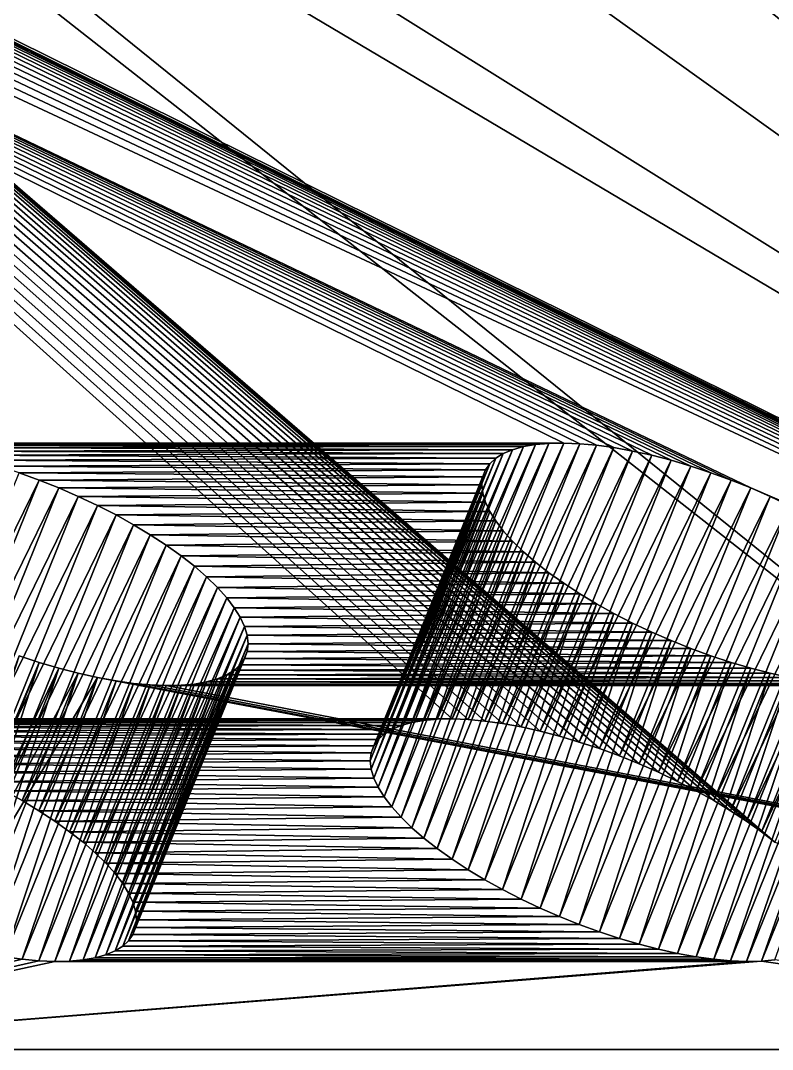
# Model space of a CAD drawing. Header units: inches. Extents: x 0 to 4.61, y -0.39 to 1.95.
# Drawn here: x 3.7738 to 4.0811, y 0 to 0.4209 of the extents above; entities that cross this region are included whole.
import ezdxf

# ---------------------------------------------------------------- set-up
doc = ezdxf.new("R2010")
doc.units = ezdxf.units.IN
doc.header["$LTSCALE"] = 65.185185
doc.header["$MEASUREMENT"] = 0
for name, color, linetype in [('14', 7, 'CONTINUOUS'), ('19', 7, 'CONTINUOUS'), ('2', 7, 'CONTINUOUS'), ('25', 7, 'CONTINUOUS'), ('46', 7, 'CONTINUOUS'), ('47', 7, 'CONTINUOUS'), ('48', 7, 'CONTINUOUS'), ('49', 7, 'CONTINUOUS'), ('7', 7, 'CONTINUOUS')]:
    doc.layers.add(name, color=color, linetype=linetype)

msp = doc.modelspace()

# ---------------------------------------------------------------- linework, layer by layer
at = {"layer": '14', "color": 7, "linetype": 'CONTINUOUS', "true_color": 0xa3a3a3}
for points in [[(1.88482, 0, -0.99386), (4.60563, 0, -3.71467), (1.88482, 1.95, -0.99386), (1.88482, 0, -0.99386)], [(1.88482, 1.95, -0.99386), (4.60563, 0, -3.71467), (2.19263, 1.95, -1.30167), (1.88482, 1.95, -0.99386)]]:
    msp.add_3dface(points, dxfattribs=at)
at = {"layer": '19', "color": 7, "linetype": 'CONTINUOUS', "true_color": 0xa3a3a3}
for points in [[(2.19263, 1.95, -1.30167), (4.60563, 0, -3.71467), (1.48552, 1.95, -2.00878), (2.19263, 1.95, -1.30167)], [(1.48552, 1.95, -2.00878), (4.60563, 0, -3.71467), (1.94745, 1.57671, -2.47071), (1.48552, 1.95, -2.00878)], [(1.94745, 1.57671, -2.47071), (4.60563, 0, -3.71467), (1.97235, 1.30385, -3.1211), (1.94745, 1.57671, -2.47071)], [(4.60563, 0, -3.71467), (2.07357, 1.25044, -3.15205), (1.97235, 1.30385, -3.1211), (4.60563, 0, -3.71467)], [(4.60563, 0, -3.71467), (2.10876, 1.23261, -3.16098), (2.07357, 1.25044, -3.15205), (4.60563, 0, -3.71467)], [(4.60563, 0, -3.71467), (2.14389, 1.21419, -3.17145), (2.10876, 1.23261, -3.16098), (4.60563, 0, -3.71467)], [(4.60563, 0, -3.71467), (2.1789, 1.19518, -3.18348), (2.14389, 1.21419, -3.17145), (4.60563, 0, -3.71467)], [(4.60563, 0, -3.71467), (2.21354, 1.17571, -3.19702), (2.1789, 1.19518, -3.18348), (4.60563, 0, -3.71467)], [(4.60563, 0, -3.71467), (2.24754, 1.15589, -3.21207), (2.21354, 1.17571, -3.19702), (4.60563, 0, -3.71467)], [(4.60563, 0, -3.71467), (2.28099, 1.13568, -3.22865), (2.24754, 1.15589, -3.21207), (4.60563, 0, -3.71467)], [(4.60563, 0, -3.71467), (2.31398, 1.11503, -3.24677), (2.28099, 1.13568, -3.22865), (4.60563, 0, -3.71467)], [(4.60563, 0, -3.71467), (2.34626, 1.09408, -3.26633), (2.31398, 1.11503, -3.24677), (4.60563, 0, -3.71467)], [(4.60563, 0, -3.71467), (2.3776, 1.07296, -3.28727), (2.34626, 1.09408, -3.26633), (4.60563, 0, -3.71467)], [(4.60563, 0, -3.71467), (2.40796, 1.05168, -3.30956), (2.3776, 1.07296, -3.28727), (4.60563, 0, -3.71467)], [(4.60563, 0, -3.71467), (2.43745, 1.03019, -3.33325), (2.40796, 1.05168, -3.30956), (4.60563, 0, -3.71467)], [(4.60563, 0, -3.71467), (2.46609, 1.00849, -3.35834), (2.43745, 1.03019, -3.33325), (4.60563, 0, -3.71467)], [(4.60563, 0, -3.71467), (2.49386, 0.98657, -3.38482), (2.46609, 1.00849, -3.35834), (4.60563, 0, -3.71467)], [(2.49386, 0.98657, -3.38482), (4.60563, 0, -3.71467), (4.07226, 0.2297, -3.67956), (2.49386, 0.98657, -3.38482)], [(3.99582, 0.24805, -3.7106), (2.49386, 0.98657, -3.38482), (4.00235, 0.24779, -3.70471), (3.99582, 0.24805, -3.7106)], [(2.49386, 0.98657, -3.38482), (3.99582, 0.24805, -3.7106), (3.71298, 0.24805, -3.99344), (2.49386, 0.98657, -3.38482)], [(4.00235, 0.24779, -3.70471), (2.49386, 0.98657, -3.38482), (4.00918, 0.24716, -3.69943), (4.00235, 0.24779, -3.70471)], [(4.00918, 0.24716, -3.69943), (2.49386, 0.98657, -3.38482), (4.01637, 0.24616, -3.69473), (4.00918, 0.24716, -3.69943)], [(4.01637, 0.24616, -3.69473), (2.49386, 0.98657, -3.38482), (4.02398, 0.24477, -3.69055), (4.01637, 0.24616, -3.69473)], [(4.02398, 0.24477, -3.69055), (2.49386, 0.98657, -3.38482), (4.03183, 0.24304, -3.68699), (4.02398, 0.24477, -3.69055)], [(4.03183, 0.24304, -3.68699), (2.49386, 0.98657, -3.38482), (4.03974, 0.241, -3.68413), (4.03183, 0.24304, -3.68699)], [(4.03974, 0.241, -3.68413), (2.49386, 0.98657, -3.38482), (4.04777, 0.23862, -3.68197), (4.03974, 0.241, -3.68413)], [(4.04777, 0.23862, -3.68197), (2.49386, 0.98657, -3.38482), (4.056, 0.23591, -3.68047), (4.04777, 0.23862, -3.68197)], [(4.056, 0.23591, -3.68047), (2.49386, 0.98657, -3.38482), (4.06422, 0.23291, -3.67966), (4.056, 0.23591, -3.68047)], [(4.06422, 0.23291, -3.67966), (2.49386, 0.98657, -3.38482), (4.07226, 0.2297, -3.67956), (4.06422, 0.23291, -3.67966)], [(3.99582, 0.24805, -3.7106), (3.98975, 0.24793, -3.71695), (3.71298, 0.24805, -3.99344), (3.99582, 0.24805, -3.7106)], [(3.71298, 0.24805, -3.99344), (3.98975, 0.24793, -3.71695), (3.7195, 0.24779, -3.98756), (3.71298, 0.24805, -3.99344)], [(3.98975, 0.24793, -3.71695), (3.98426, 0.24745, -3.72363), (3.7195, 0.24779, -3.98756), (3.98975, 0.24793, -3.71695)], [(3.7195, 0.24779, -3.98756), (3.98426, 0.24745, -3.72363), (3.72633, 0.24716, -3.98227), (3.7195, 0.24779, -3.98756)], [(3.98426, 0.24745, -3.72363), (3.97934, 0.24659, -3.73069), (3.72633, 0.24716, -3.98227), (3.98426, 0.24745, -3.72363)], [(3.72633, 0.24716, -3.98227), (3.97934, 0.24659, -3.73069), (3.73353, 0.24616, -3.97757), (3.72633, 0.24716, -3.98227)], [(3.97934, 0.24659, -3.73069), (3.97493, 0.24534, -3.73819), (3.73353, 0.24616, -3.97757), (3.97934, 0.24659, -3.73069)], [(3.73353, 0.24616, -3.97757), (3.97493, 0.24534, -3.73819), (3.74114, 0.24477, -3.9734), (3.73353, 0.24616, -3.97757)], [(3.97493, 0.24534, -3.73819), (3.97112, 0.24375, -3.74595), (3.74114, 0.24477, -3.9734), (3.97493, 0.24534, -3.73819)], [(3.74114, 0.24477, -3.9734), (3.97112, 0.24375, -3.74595), (3.74898, 0.24304, -3.96983), (3.74114, 0.24477, -3.9734)], [(3.97112, 0.24375, -3.74595), (3.968, 0.24183, -3.75379), (3.74898, 0.24304, -3.96983), (3.97112, 0.24375, -3.74595)], [(3.74898, 0.24304, -3.96983), (3.968, 0.24183, -3.75379), (3.75689, 0.241, -3.96697), (3.74898, 0.24304, -3.96983)], [(3.968, 0.24183, -3.75379), (3.96559, 0.23961, -3.7617), (3.75689, 0.241, -3.96697), (3.968, 0.24183, -3.75379)], [(3.75689, 0.241, -3.96697), (3.96559, 0.23961, -3.7617), (3.76493, 0.23862, -3.96481), (3.75689, 0.241, -3.96697)], [(3.96559, 0.23961, -3.7617), (3.96385, 0.23706, -3.76975), (3.76493, 0.23862, -3.96481), (3.96559, 0.23961, -3.7617)], [(3.76493, 0.23862, -3.96481), (3.96385, 0.23706, -3.76975), (3.77315, 0.23591, -3.96331), (3.76493, 0.23862, -3.96481)], [(3.96385, 0.23706, -3.76975), (3.96277, 0.23419, -3.77795), (3.77315, 0.23591, -3.96331), (3.96385, 0.23706, -3.76975)], [(3.77315, 0.23591, -3.96331), (3.96277, 0.23419, -3.77795), (3.78138, 0.23291, -3.9625), (3.77315, 0.23591, -3.96331)], [(3.96277, 0.23419, -3.77795), (3.96235, 0.23098, -3.7863), (3.78138, 0.23291, -3.9625), (3.96277, 0.23419, -3.77795)], [(3.78138, 0.23291, -3.9625), (3.96235, 0.23098, -3.7863), (3.78942, 0.2297, -3.96241), (3.78138, 0.23291, -3.9625)], [(3.96235, 0.23098, -3.7863), (3.96277, 0.22749, -3.79453), (3.78942, 0.2297, -3.96241), (3.96235, 0.23098, -3.7863)], [(3.78942, 0.2297, -3.96241), (3.96277, 0.22749, -3.79453), (3.79733, 0.22625, -3.96305), (3.78942, 0.2297, -3.96241)], [(3.96277, 0.22749, -3.79453), (3.96385, 0.22386, -3.80242), (3.79733, 0.22625, -3.96305), (3.96277, 0.22749, -3.79453)], [(4.07226, 0.2297, -3.67956), (4.60563, 0, -3.71467), (4.08017, 0.22625, -3.68021), (4.07226, 0.2297, -3.67956)], [(3.79733, 0.22625, -3.96305), (3.96385, 0.22386, -3.80242), (3.80517, 0.22253, -3.96441), (3.79733, 0.22625, -3.96305)], [(3.96385, 0.22386, -3.80242), (3.96559, 0.2201, -3.80998), (3.80517, 0.22253, -3.96441), (3.96385, 0.22386, -3.80242)], [(4.08017, 0.22625, -3.68021), (4.60563, 0, -3.71467), (4.08801, 0.22253, -3.68157), (4.08017, 0.22625, -3.68021)], [(3.80517, 0.22253, -3.96441), (3.96559, 0.2201, -3.80998), (3.81278, 0.21863, -3.96645), (3.80517, 0.22253, -3.96441)], [(3.96559, 0.2201, -3.80998), (3.968, 0.21621, -3.81722), (3.81278, 0.21863, -3.96645), (3.96559, 0.2201, -3.80998)], [(3.81278, 0.21863, -3.96645), (3.968, 0.21621, -3.81722), (3.81998, 0.21464, -3.96913), (3.81278, 0.21863, -3.96645)], [(3.968, 0.21621, -3.81722), (3.97112, 0.21213, -3.82419), (3.81998, 0.21464, -3.96913), (3.968, 0.21621, -3.81722)], [(3.81998, 0.21464, -3.96913), (3.97112, 0.21213, -3.82419), (3.8268, 0.21052, -3.9725), (3.81998, 0.21464, -3.96913)], [(3.97112, 0.21213, -3.82419), (3.97493, 0.20789, -3.83088), (3.8268, 0.21052, -3.9725), (3.97112, 0.21213, -3.82419)], [(3.8268, 0.21052, -3.9725), (3.97493, 0.20789, -3.83088), (3.83333, 0.20624, -3.97655), (3.8268, 0.21052, -3.9725)], [(3.97493, 0.20789, -3.83088), (3.97934, 0.20358, -3.83713), (3.83333, 0.20624, -3.97655), (3.97493, 0.20789, -3.83088)], [(3.83333, 0.20624, -3.97655), (3.97934, 0.20358, -3.83713), (3.8394, 0.20191, -3.98119), (3.83333, 0.20624, -3.97655)], [(3.97934, 0.20358, -3.83713), (3.98426, 0.19929, -3.84282), (3.8394, 0.20191, -3.98119), (3.97934, 0.20358, -3.83713)], [(3.8394, 0.20191, -3.98119), (3.98426, 0.19929, -3.84282), (3.84489, 0.19762, -3.98633), (3.8394, 0.20191, -3.98119)], [(3.98426, 0.19929, -3.84282), (3.98975, 0.195, -3.84796), (3.84489, 0.19762, -3.98633), (3.98426, 0.19929, -3.84282)], [(3.84489, 0.19762, -3.98633), (3.98975, 0.195, -3.84796), (3.84981, 0.19333, -3.99202), (3.84489, 0.19762, -3.98633)], [(3.98975, 0.195, -3.84796), (3.99582, 0.19067, -3.8526), (3.84981, 0.19333, -3.99202), (3.98975, 0.195, -3.84796)], [(3.84981, 0.19333, -3.99202), (3.99582, 0.19067, -3.8526), (3.85422, 0.18902, -3.99828), (3.84981, 0.19333, -3.99202)], [(3.99582, 0.19067, -3.8526), (4.00235, 0.18639, -3.85665), (3.85422, 0.18902, -3.99828), (3.99582, 0.19067, -3.8526)], [(3.85422, 0.18902, -3.99828), (4.00235, 0.18639, -3.85665), (3.85804, 0.18478, -4.00496), (3.85422, 0.18902, -3.99828)], [(4.00235, 0.18639, -3.85665), (4.00918, 0.18227, -3.86002), (3.85804, 0.18478, -4.00496), (4.00235, 0.18639, -3.85665)], [(3.85804, 0.18478, -4.00496), (4.00918, 0.18227, -3.86002), (3.86115, 0.1807, -4.01194), (3.85804, 0.18478, -4.00496)], [(4.00918, 0.18227, -3.86002), (4.01637, 0.17828, -3.8627), (3.86115, 0.1807, -4.01194), (4.00918, 0.18227, -3.86002)], [(3.86115, 0.1807, -4.01194), (4.01637, 0.17828, -3.8627), (3.86356, 0.17681, -4.01917), (3.86115, 0.1807, -4.01194)], [(4.01637, 0.17828, -3.8627), (4.02398, 0.17438, -3.86474), (3.86356, 0.17681, -4.01917), (4.01637, 0.17828, -3.8627)], [(3.86356, 0.17681, -4.01917), (4.02398, 0.17438, -3.86474), (3.8653, 0.17305, -4.02673), (3.86356, 0.17681, -4.01917)], [(4.02398, 0.17438, -3.86474), (4.03183, 0.17067, -3.8661), (3.8653, 0.17305, -4.02673), (4.02398, 0.17438, -3.86474)], [(3.8653, 0.17305, -4.02673), (4.03183, 0.17067, -3.8661), (3.86638, 0.16942, -4.03463), (3.8653, 0.17305, -4.02673)], [(4.03183, 0.17067, -3.8661), (4.03974, 0.16721, -3.86675), (3.86638, 0.16942, -4.03463), (4.03183, 0.17067, -3.8661)], [(3.86638, 0.16942, -4.03463), (4.03974, 0.16721, -3.86675), (3.8668, 0.16593, -4.04285), (3.86638, 0.16942, -4.03463)], [(3.8668, 0.16593, -4.04285), (4.04777, 0.164, -3.86665), (3.86638, 0.16272, -4.0512), (3.8668, 0.16593, -4.04285)], [(4.03974, 0.16721, -3.86675), (4.04777, 0.164, -3.86665), (3.8668, 0.16593, -4.04285), (4.03974, 0.16721, -3.86675)], [(3.78138, 0.15829, -4.14718), (3.71467, 0, -4.60563), (3.77315, 0.16101, -4.14868), (3.78138, 0.15829, -4.14718)], [(3.86638, 0.16272, -4.0512), (4.056, 0.16101, -3.86584), (3.8653, 0.15985, -4.0594), (3.86638, 0.16272, -4.0512)], [(4.056, 0.16101, -3.86584), (4.06422, 0.15829, -3.86434), (3.8653, 0.15985, -4.0594), (4.056, 0.16101, -3.86584)], [(4.04777, 0.164, -3.86665), (4.056, 0.16101, -3.86584), (3.86638, 0.16272, -4.0512), (4.04777, 0.164, -3.86665)], [(3.78942, 0.15591, -4.14502), (3.71467, 0, -4.60563), (3.78138, 0.15829, -4.14718), (3.78942, 0.15591, -4.14502)], [(3.79733, 0.15387, -4.14216), (3.71467, 0, -4.60563), (3.78942, 0.15591, -4.14502), (3.79733, 0.15387, -4.14216)], [(3.86356, 0.1573, -4.06745), (4.07226, 0.15591, -3.86218), (3.86115, 0.15508, -4.07536), (3.86356, 0.1573, -4.06745)], [(4.07226, 0.15591, -3.86218), (4.08017, 0.15387, -3.85932), (3.86115, 0.15508, -4.07536), (4.07226, 0.15591, -3.86218)], [(3.8653, 0.15985, -4.0594), (4.06422, 0.15829, -3.86434), (3.86356, 0.1573, -4.06745), (3.8653, 0.15985, -4.0594)], [(4.06422, 0.15829, -3.86434), (4.07226, 0.15591, -3.86218), (3.86356, 0.1573, -4.06745), (4.06422, 0.15829, -3.86434)], [(3.80517, 0.15214, -4.1386), (3.71467, 0, -4.60563), (3.79733, 0.15387, -4.14216), (3.80517, 0.15214, -4.1386)], [(4.60563, 0, -3.71467), (3.71467, 0, -4.60563), (3.80517, 0.15214, -4.1386), (4.60563, 0, -3.71467)], [(3.81278, 0.15076, -4.13442), (4.60563, 0, -3.71467), (3.80517, 0.15214, -4.1386), (3.81278, 0.15076, -4.13442)], [(3.85422, 0.15157, -4.09096), (4.09562, 0.15076, -3.85158), (3.84981, 0.15032, -4.09846), (3.85422, 0.15157, -4.09096)], [(3.85804, 0.15317, -4.0832), (4.08801, 0.15214, -3.85576), (3.85422, 0.15157, -4.09096), (3.85804, 0.15317, -4.0832)], [(4.08801, 0.15214, -3.85576), (4.09562, 0.15076, -3.85158), (3.85422, 0.15157, -4.09096), (4.08801, 0.15214, -3.85576)], [(3.86115, 0.15508, -4.07536), (4.08017, 0.15387, -3.85932), (3.85804, 0.15317, -4.0832), (3.86115, 0.15508, -4.07536)], [(4.08017, 0.15387, -3.85932), (4.08801, 0.15214, -3.85576), (3.85804, 0.15317, -4.0832), (4.08017, 0.15387, -3.85932)], [(3.81998, 0.14975, -4.12972), (4.60563, 0, -3.71467), (3.81278, 0.15076, -4.13442), (3.81998, 0.14975, -4.12972)], [(3.8268, 0.14912, -4.12444), (4.60563, 0, -3.71467), (3.81998, 0.14975, -4.12972), (3.8268, 0.14912, -4.12444)], [(3.83333, 0.14887, -4.11855), (4.60563, 0, -3.71467), (3.8268, 0.14912, -4.12444), (3.83333, 0.14887, -4.11855)], [(3.8394, 0.14898, -4.1122), (4.11617, 0.14887, -3.83571), (3.83333, 0.14887, -4.11855), (3.8394, 0.14898, -4.1122)], [(4.11617, 0.14887, -3.83571), (4.60563, 0, -3.71467), (3.83333, 0.14887, -4.11855), (4.11617, 0.14887, -3.83571)], [(3.84489, 0.14946, -4.10553), (4.10965, 0.14912, -3.8416), (3.8394, 0.14898, -4.1122), (3.84489, 0.14946, -4.10553)], [(4.10965, 0.14912, -3.8416), (4.11617, 0.14887, -3.83571), (3.8394, 0.14898, -4.1122), (4.10965, 0.14912, -3.8416)], [(3.84981, 0.15032, -4.09846), (4.10282, 0.14975, -3.84688), (3.84489, 0.14946, -4.10553), (3.84981, 0.15032, -4.09846)], [(4.10282, 0.14975, -3.84688), (4.10965, 0.14912, -3.8416), (3.84489, 0.14946, -4.10553), (4.10282, 0.14975, -3.84688)], [(4.09562, 0.15076, -3.85158), (4.10282, 0.14975, -3.84688), (3.84981, 0.15032, -4.09846), (4.09562, 0.15076, -3.85158)]]:
    msp.add_3dface(points, dxfattribs=at)
at = {"layer": '2', "color": 7, "linetype": 'CONTINUOUS', "true_color": 0xa3a3a3}
for points in [[(2.1007, 1.80027, -1.3936), (4.32843, 0, -3.62132), (2.1007, 1.75, -1.3936), (2.1007, 1.80027, -1.3936)], [(4.32843, 0, -3.62132), (1.79289, 0, -1.08579), (2.1007, 1.75, -1.3936), (4.32843, 0, -3.62132)]]:
    msp.add_3dface(points, dxfattribs=at)
at = {"layer": '25', "color": 7, "linetype": 'CONTINUOUS', "true_color": 0xa3a3a3}
for points in [[(1.79289, 0, -1.08579), (4.32843, 0, -3.62132), (1.88482, 0, -0.99386), (1.79289, 0, -1.08579)], [(1.88482, 0, -0.99386), (4.32843, 0, -3.62132), (4.60563, 0, -3.71467), (1.88482, 0, -0.99386)], [(4.32843, 0, -3.62132), (3.62132, 0, -4.32843), (4.60563, 0, -3.71467), (4.32843, 0, -3.62132)], [(4.60563, 0, -3.71467), (3.62132, 0, -4.32843), (3.71467, 0, -4.60563), (4.60563, 0, -3.71467)]]:
    msp.add_3dface(points, dxfattribs=at)
at = {"layer": '46', "color": 7, "linetype": 'CONTINUOUS', "true_color": 0xa3a3a3}
for points in [[(3.97112, 0.24375, -3.74595), (3.97493, 0.24534, -3.73819), (3.92551, 0.13087, -3.70034), (3.97112, 0.24375, -3.74595)], [(3.97493, 0.24534, -3.73819), (3.92932, 0.13247, -3.69258), (3.92551, 0.13087, -3.70034), (3.97493, 0.24534, -3.73819)], [(3.97493, 0.24534, -3.73819), (3.97934, 0.24659, -3.73069), (3.92932, 0.13247, -3.69258), (3.97493, 0.24534, -3.73819)], [(3.97934, 0.24659, -3.73069), (3.93373, 0.13372, -3.68509), (3.92932, 0.13247, -3.69258), (3.97934, 0.24659, -3.73069)], [(3.97934, 0.24659, -3.73069), (3.98426, 0.24745, -3.72363), (3.93373, 0.13372, -3.68509), (3.97934, 0.24659, -3.73069)], [(3.98426, 0.24745, -3.72363), (3.93865, 0.13458, -3.67802), (3.93373, 0.13372, -3.68509), (3.98426, 0.24745, -3.72363)], [(3.98426, 0.24745, -3.72363), (3.98975, 0.24793, -3.71695), (3.93865, 0.13458, -3.67802), (3.98426, 0.24745, -3.72363)], [(3.98975, 0.24793, -3.71695), (3.94414, 0.13506, -3.67134), (3.93865, 0.13458, -3.67802), (3.98975, 0.24793, -3.71695)], [(3.98975, 0.24793, -3.71695), (3.99582, 0.24805, -3.7106), (3.94414, 0.13506, -3.67134), (3.98975, 0.24793, -3.71695)], [(3.99582, 0.24805, -3.7106), (3.95022, 0.13517, -3.66499), (3.94414, 0.13506, -3.67134), (3.99582, 0.24805, -3.7106)], [(3.99582, 0.24805, -3.7106), (4.00235, 0.24779, -3.70471), (3.95022, 0.13517, -3.66499), (3.99582, 0.24805, -3.7106)], [(4.00235, 0.24779, -3.70471), (3.95674, 0.13492, -3.65911), (3.95022, 0.13517, -3.66499), (4.00235, 0.24779, -3.70471)], [(4.00235, 0.24779, -3.70471), (4.00918, 0.24716, -3.69943), (3.95674, 0.13492, -3.65911), (4.00235, 0.24779, -3.70471)], [(4.00918, 0.24716, -3.69943), (3.96357, 0.13429, -3.65382), (3.95674, 0.13492, -3.65911), (4.00918, 0.24716, -3.69943)], [(4.00918, 0.24716, -3.69943), (4.01637, 0.24616, -3.69473), (3.96357, 0.13429, -3.65382), (4.00918, 0.24716, -3.69943)], [(4.01637, 0.24616, -3.69473), (3.97077, 0.13328, -3.64912), (3.96357, 0.13429, -3.65382), (4.01637, 0.24616, -3.69473)], [(4.01637, 0.24616, -3.69473), (4.02398, 0.24477, -3.69055), (3.97077, 0.13328, -3.64912), (4.01637, 0.24616, -3.69473)], [(4.02398, 0.24477, -3.69055), (3.97837, 0.1319, -3.64495), (3.97077, 0.13328, -3.64912), (4.02398, 0.24477, -3.69055)], [(4.02398, 0.24477, -3.69055), (4.03183, 0.24304, -3.68699), (3.97837, 0.1319, -3.64495), (4.02398, 0.24477, -3.69055)], [(3.96559, 0.23961, -3.7617), (3.968, 0.24183, -3.75379), (3.91999, 0.12674, -3.71609), (3.96559, 0.23961, -3.7617)], [(3.968, 0.24183, -3.75379), (3.92239, 0.12896, -3.70819), (3.91999, 0.12674, -3.71609), (3.968, 0.24183, -3.75379)], [(3.968, 0.24183, -3.75379), (3.97112, 0.24375, -3.74595), (3.92239, 0.12896, -3.70819), (3.968, 0.24183, -3.75379)], [(3.97112, 0.24375, -3.74595), (3.92551, 0.13087, -3.70034), (3.92239, 0.12896, -3.70819), (3.97112, 0.24375, -3.74595)], [(4.03183, 0.24304, -3.68699), (3.98622, 0.13017, -3.64138), (3.97837, 0.1319, -3.64495), (4.03183, 0.24304, -3.68699)], [(4.03183, 0.24304, -3.68699), (4.03974, 0.241, -3.68413), (3.98622, 0.13017, -3.64138), (4.03183, 0.24304, -3.68699)], [(4.03974, 0.241, -3.68413), (3.99413, 0.12813, -3.63852), (3.98622, 0.13017, -3.64138), (4.03974, 0.241, -3.68413)], [(4.03974, 0.241, -3.68413), (4.04777, 0.23862, -3.68197), (3.99413, 0.12813, -3.63852), (4.03974, 0.241, -3.68413)], [(3.96277, 0.23419, -3.77795), (3.96385, 0.23706, -3.76975), (3.91716, 0.12131, -3.73235), (3.96277, 0.23419, -3.77795)], [(3.96385, 0.23706, -3.76975), (3.91824, 0.12419, -3.72415), (3.91716, 0.12131, -3.73235), (3.96385, 0.23706, -3.76975)], [(3.96385, 0.23706, -3.76975), (3.96559, 0.23961, -3.7617), (3.91824, 0.12419, -3.72415), (3.96385, 0.23706, -3.76975)], [(3.96559, 0.23961, -3.7617), (3.91999, 0.12674, -3.71609), (3.91824, 0.12419, -3.72415), (3.96559, 0.23961, -3.7617)], [(4.04777, 0.23862, -3.68197), (4.00217, 0.12575, -3.63636), (3.99413, 0.12813, -3.63852), (4.04777, 0.23862, -3.68197)], [(4.04777, 0.23862, -3.68197), (4.056, 0.23591, -3.68047), (4.00217, 0.12575, -3.63636), (4.04777, 0.23862, -3.68197)], [(4.056, 0.23591, -3.68047), (4.01039, 0.12303, -3.63486), (4.00217, 0.12575, -3.63636), (4.056, 0.23591, -3.68047)], [(4.056, 0.23591, -3.68047), (4.06422, 0.23291, -3.67966), (4.01039, 0.12303, -3.63486), (4.056, 0.23591, -3.68047)], [(3.96235, 0.23098, -3.7863), (3.96277, 0.23419, -3.77795), (3.91675, 0.11811, -3.74069), (3.96235, 0.23098, -3.7863)], [(3.91675, 0.11811, -3.74069), (3.96277, 0.23419, -3.77795), (3.91716, 0.12131, -3.73235), (3.91675, 0.11811, -3.74069)], [(4.06422, 0.23291, -3.67966), (4.01861, 0.12004, -3.63405), (4.01039, 0.12303, -3.63486), (4.06422, 0.23291, -3.67966)], [(4.06422, 0.23291, -3.67966), (4.07226, 0.2297, -3.67956), (4.01861, 0.12004, -3.63405), (4.06422, 0.23291, -3.67966)], [(4.07226, 0.2297, -3.67956), (4.02665, 0.11683, -3.63396), (4.01861, 0.12004, -3.63405), (4.07226, 0.2297, -3.67956)], [(4.07226, 0.2297, -3.67956), (4.08017, 0.22625, -3.68021), (4.02665, 0.11683, -3.63396), (4.07226, 0.2297, -3.67956)], [(4.08017, 0.22625, -3.68021), (4.03456, 0.11337, -3.6346), (4.02665, 0.11683, -3.63396), (4.08017, 0.22625, -3.68021)], [(4.08017, 0.22625, -3.68021), (4.08801, 0.22253, -3.68157), (4.03456, 0.11337, -3.6346), (4.08017, 0.22625, -3.68021)], [(4.08801, 0.22253, -3.68157), (4.04241, 0.10965, -3.63596), (4.03456, 0.11337, -3.6346), (4.08801, 0.22253, -3.68157)], [(4.08801, 0.22253, -3.68157), (4.09562, 0.21863, -3.68361), (4.04241, 0.10965, -3.63596), (4.08801, 0.22253, -3.68157)], [(4.09562, 0.21863, -3.68361), (4.05002, 0.10576, -3.638), (4.04241, 0.10965, -3.63596), (4.09562, 0.21863, -3.68361)], [(4.09562, 0.21863, -3.68361), (4.10282, 0.21464, -3.68629), (4.05002, 0.10576, -3.638), (4.09562, 0.21863, -3.68361)], [(4.10282, 0.21464, -3.68629), (4.05721, 0.10176, -3.64068), (4.05002, 0.10576, -3.638), (4.10282, 0.21464, -3.68629)], [(4.10282, 0.21464, -3.68629), (4.10965, 0.21052, -3.68965), (4.05721, 0.10176, -3.64068), (4.10282, 0.21464, -3.68629)], [(4.10965, 0.21052, -3.68965), (4.06404, 0.09765, -3.64405), (4.05721, 0.10176, -3.64068), (4.10965, 0.21052, -3.68965)], [(4.10965, 0.21052, -3.68965), (4.11617, 0.20624, -3.69371), (4.06404, 0.09765, -3.64405), (4.10965, 0.21052, -3.68965)], [(4.11617, 0.20624, -3.69371), (4.07056, 0.09337, -3.6481), (4.06404, 0.09765, -3.64405), (4.11617, 0.20624, -3.69371)], [(4.11617, 0.20624, -3.69371), (4.12225, 0.20191, -3.69835), (4.07056, 0.09337, -3.6481), (4.11617, 0.20624, -3.69371)], [(4.12225, 0.20191, -3.69835), (4.07664, 0.08904, -3.65275), (4.07056, 0.09337, -3.6481), (4.12225, 0.20191, -3.69835)], [(4.12225, 0.20191, -3.69835), (4.12773, 0.19762, -3.70349), (4.07664, 0.08904, -3.65275), (4.12225, 0.20191, -3.69835)], [(4.12773, 0.19762, -3.70349), (4.08213, 0.08475, -3.65788), (4.07664, 0.08904, -3.65275), (4.12773, 0.19762, -3.70349)]]:
    msp.add_3dface(points, dxfattribs=at)
at = {"layer": '47', "color": 7, "linetype": 'CONTINUOUS', "true_color": 0xa3a3a3}
for points in [[(3.96235, 0.23098, -3.7863), (3.91675, 0.11811, -3.74069), (3.91716, 0.11462, -3.74892), (3.96235, 0.23098, -3.7863)], [(3.96277, 0.22749, -3.79453), (3.96235, 0.23098, -3.7863), (3.91716, 0.11462, -3.74892), (3.96277, 0.22749, -3.79453)], [(3.96277, 0.22749, -3.79453), (3.91716, 0.11462, -3.74892), (3.91824, 0.11099, -3.75681), (3.96277, 0.22749, -3.79453)], [(3.96385, 0.22386, -3.80242), (3.96277, 0.22749, -3.79453), (3.91824, 0.11099, -3.75681), (3.96385, 0.22386, -3.80242)], [(3.96385, 0.22386, -3.80242), (3.91824, 0.11099, -3.75681), (3.91999, 0.10723, -3.76438), (3.96385, 0.22386, -3.80242)], [(3.96559, 0.2201, -3.80998), (3.96385, 0.22386, -3.80242), (3.91999, 0.10723, -3.76438), (3.96559, 0.2201, -3.80998)], [(3.96559, 0.2201, -3.80998), (3.91999, 0.10723, -3.76438), (3.92239, 0.10334, -3.77161), (3.96559, 0.2201, -3.80998)], [(3.968, 0.21621, -3.81722), (3.96559, 0.2201, -3.80998), (3.92239, 0.10334, -3.77161), (3.968, 0.21621, -3.81722)], [(3.968, 0.21621, -3.81722), (3.92239, 0.10334, -3.77161), (3.92551, 0.09926, -3.77858), (3.968, 0.21621, -3.81722)], [(3.97112, 0.21213, -3.82419), (3.968, 0.21621, -3.81722), (3.92551, 0.09926, -3.77858), (3.97112, 0.21213, -3.82419)], [(3.97112, 0.21213, -3.82419), (3.92551, 0.09926, -3.77858), (3.92932, 0.09502, -3.78527), (3.97112, 0.21213, -3.82419)], [(3.97493, 0.20789, -3.83088), (3.97112, 0.21213, -3.82419), (3.92932, 0.09502, -3.78527), (3.97493, 0.20789, -3.83088)], [(3.97493, 0.20789, -3.83088), (3.92932, 0.09502, -3.78527), (3.93373, 0.09071, -3.79153), (3.97493, 0.20789, -3.83088)], [(3.97934, 0.20358, -3.83713), (3.97493, 0.20789, -3.83088), (3.93373, 0.09071, -3.79153), (3.97934, 0.20358, -3.83713)], [(3.97934, 0.20358, -3.83713), (3.93373, 0.09071, -3.79153), (3.93865, 0.08642, -3.79721), (3.97934, 0.20358, -3.83713)], [(3.98426, 0.19929, -3.84282), (3.97934, 0.20358, -3.83713), (3.93865, 0.08642, -3.79721), (3.98426, 0.19929, -3.84282)], [(3.98426, 0.19929, -3.84282), (3.93865, 0.08642, -3.79721), (3.94414, 0.08213, -3.80235), (3.98426, 0.19929, -3.84282)], [(3.98975, 0.195, -3.84796), (3.98426, 0.19929, -3.84282), (3.94414, 0.08213, -3.80235), (3.98975, 0.195, -3.84796)], [(3.98975, 0.195, -3.84796), (3.94414, 0.08213, -3.80235), (3.95022, 0.0778, -3.80699), (3.98975, 0.195, -3.84796)], [(3.99582, 0.19067, -3.8526), (3.98975, 0.195, -3.84796), (3.95022, 0.0778, -3.80699), (3.99582, 0.19067, -3.8526)], [(3.99582, 0.19067, -3.8526), (3.95022, 0.0778, -3.80699), (3.95674, 0.07352, -3.81105), (3.99582, 0.19067, -3.8526)], [(4.00235, 0.18639, -3.85665), (3.99582, 0.19067, -3.8526), (3.95674, 0.07352, -3.81105), (4.00235, 0.18639, -3.85665)], [(4.00235, 0.18639, -3.85665), (3.95674, 0.07352, -3.81105), (3.96357, 0.0694, -3.81441), (4.00235, 0.18639, -3.85665)], [(4.00918, 0.18227, -3.86002), (4.00235, 0.18639, -3.85665), (3.96357, 0.0694, -3.81441), (4.00918, 0.18227, -3.86002)], [(4.00918, 0.18227, -3.86002), (3.96357, 0.0694, -3.81441), (3.97077, 0.06541, -3.8171), (4.00918, 0.18227, -3.86002)], [(4.01637, 0.17828, -3.8627), (4.00918, 0.18227, -3.86002), (3.97077, 0.06541, -3.8171), (4.01637, 0.17828, -3.8627)], [(4.01637, 0.17828, -3.8627), (3.97077, 0.06541, -3.8171), (3.97837, 0.06151, -3.81914), (4.01637, 0.17828, -3.8627)], [(4.02398, 0.17438, -3.86474), (4.01637, 0.17828, -3.8627), (3.97837, 0.06151, -3.81914), (4.02398, 0.17438, -3.86474)], [(4.02398, 0.17438, -3.86474), (3.97837, 0.06151, -3.81914), (3.98622, 0.05779, -3.8205), (4.02398, 0.17438, -3.86474)], [(4.03183, 0.17067, -3.8661), (4.02398, 0.17438, -3.86474), (3.98622, 0.05779, -3.8205), (4.03183, 0.17067, -3.8661)], [(4.03183, 0.17067, -3.8661), (3.98622, 0.05779, -3.8205), (3.99413, 0.05434, -3.82114), (4.03183, 0.17067, -3.8661)], [(4.03974, 0.16721, -3.86675), (4.03183, 0.17067, -3.8661), (3.99413, 0.05434, -3.82114), (4.03974, 0.16721, -3.86675)], [(4.03974, 0.16721, -3.86675), (3.99413, 0.05434, -3.82114), (4.00217, 0.05113, -3.82104), (4.03974, 0.16721, -3.86675)], [(4.04777, 0.164, -3.86665), (4.03974, 0.16721, -3.86675), (4.00217, 0.05113, -3.82104), (4.04777, 0.164, -3.86665)], [(4.04777, 0.164, -3.86665), (4.00217, 0.05113, -3.82104), (4.01039, 0.04813, -3.82023), (4.04777, 0.164, -3.86665)], [(4.056, 0.16101, -3.86584), (4.04777, 0.164, -3.86665), (4.01039, 0.04813, -3.82023), (4.056, 0.16101, -3.86584)], [(4.056, 0.16101, -3.86584), (4.01039, 0.04813, -3.82023), (4.01861, 0.04542, -3.81873), (4.056, 0.16101, -3.86584)], [(4.06422, 0.15829, -3.86434), (4.056, 0.16101, -3.86584), (4.01861, 0.04542, -3.81873), (4.06422, 0.15829, -3.86434)], [(4.06422, 0.15829, -3.86434), (4.01861, 0.04542, -3.81873), (4.02665, 0.04304, -3.81657), (4.06422, 0.15829, -3.86434)], [(4.07226, 0.15591, -3.86218), (4.06422, 0.15829, -3.86434), (4.02665, 0.04304, -3.81657), (4.07226, 0.15591, -3.86218)], [(4.07226, 0.15591, -3.86218), (4.02665, 0.04304, -3.81657), (4.03456, 0.041, -3.81371), (4.07226, 0.15591, -3.86218)], [(4.08017, 0.15387, -3.85932), (4.07226, 0.15591, -3.86218), (4.03456, 0.041, -3.81371), (4.08017, 0.15387, -3.85932)], [(4.08017, 0.15387, -3.85932), (4.03456, 0.041, -3.81371), (4.04241, 0.03927, -3.81015), (4.08017, 0.15387, -3.85932)], [(4.08801, 0.15214, -3.85576), (4.08017, 0.15387, -3.85932), (4.04241, 0.03927, -3.81015), (4.08801, 0.15214, -3.85576)], [(4.08801, 0.15214, -3.85576), (4.04241, 0.03927, -3.81015), (4.05002, 0.03788, -3.80597), (4.08801, 0.15214, -3.85576)], [(4.09562, 0.15076, -3.85158), (4.08801, 0.15214, -3.85576), (4.05002, 0.03788, -3.80597), (4.09562, 0.15076, -3.85158)], [(4.09562, 0.15076, -3.85158), (4.05002, 0.03788, -3.80597), (4.05721, 0.03688, -3.80127), (4.09562, 0.15076, -3.85158)], [(4.10282, 0.14975, -3.84688), (4.09562, 0.15076, -3.85158), (4.05721, 0.03688, -3.80127), (4.10282, 0.14975, -3.84688)], [(4.10282, 0.14975, -3.84688), (4.05721, 0.03688, -3.80127), (4.06404, 0.03625, -3.79599), (4.10282, 0.14975, -3.84688)], [(4.10965, 0.14912, -3.8416), (4.10282, 0.14975, -3.84688), (4.06404, 0.03625, -3.79599), (4.10965, 0.14912, -3.8416)], [(4.10965, 0.14912, -3.8416), (4.06404, 0.03625, -3.79599), (4.07056, 0.03599, -3.7901), (4.10965, 0.14912, -3.8416)], [(4.11617, 0.14887, -3.83571), (4.10965, 0.14912, -3.8416), (4.07056, 0.03599, -3.7901), (4.11617, 0.14887, -3.83571)], [(4.11617, 0.14887, -3.83571), (4.07056, 0.03599, -3.7901), (4.07664, 0.0361, -3.78375), (4.11617, 0.14887, -3.83571)], [(4.12225, 0.14898, -3.82936), (4.11617, 0.14887, -3.83571), (4.07664, 0.0361, -3.78375), (4.12225, 0.14898, -3.82936)], [(4.12225, 0.14898, -3.82936), (4.07664, 0.0361, -3.78375), (4.08213, 0.03659, -3.77708), (4.12225, 0.14898, -3.82936)]]:
    msp.add_3dface(points, dxfattribs=at)
at = {"layer": '48', "color": 7, "linetype": 'CONTINUOUS', "true_color": 0xa3a3a3}
for points in [[(3.77315, 0.23591, -3.96331), (3.78138, 0.23291, -3.9625), (3.72755, 0.12303, -3.91771), (3.77315, 0.23591, -3.96331)], [(3.78138, 0.23291, -3.9625), (3.73577, 0.12004, -3.9169), (3.72755, 0.12303, -3.91771), (3.78138, 0.23291, -3.9625)], [(3.78138, 0.23291, -3.9625), (3.78942, 0.2297, -3.96241), (3.73577, 0.12004, -3.9169), (3.78138, 0.23291, -3.9625)], [(3.78942, 0.2297, -3.96241), (3.74381, 0.11683, -3.9168), (3.73577, 0.12004, -3.9169), (3.78942, 0.2297, -3.96241)], [(3.78942, 0.2297, -3.96241), (3.79733, 0.22625, -3.96305), (3.74381, 0.11683, -3.9168), (3.78942, 0.2297, -3.96241)], [(3.79733, 0.22625, -3.96305), (3.75172, 0.11337, -3.91744), (3.74381, 0.11683, -3.9168), (3.79733, 0.22625, -3.96305)], [(3.79733, 0.22625, -3.96305), (3.80517, 0.22253, -3.96441), (3.75172, 0.11337, -3.91744), (3.79733, 0.22625, -3.96305)], [(3.80517, 0.22253, -3.96441), (3.75956, 0.10965, -3.9188), (3.75172, 0.11337, -3.91744), (3.80517, 0.22253, -3.96441)], [(3.80517, 0.22253, -3.96441), (3.81278, 0.21863, -3.96645), (3.75956, 0.10965, -3.9188), (3.80517, 0.22253, -3.96441)], [(3.81278, 0.21863, -3.96645), (3.76717, 0.10576, -3.92084), (3.75956, 0.10965, -3.9188), (3.81278, 0.21863, -3.96645)], [(3.81278, 0.21863, -3.96645), (3.81998, 0.21464, -3.96913), (3.76717, 0.10576, -3.92084), (3.81278, 0.21863, -3.96645)], [(3.81998, 0.21464, -3.96913), (3.77437, 0.10176, -3.92352), (3.76717, 0.10576, -3.92084), (3.81998, 0.21464, -3.96913)], [(3.81998, 0.21464, -3.96913), (3.8268, 0.21052, -3.9725), (3.77437, 0.10176, -3.92352), (3.81998, 0.21464, -3.96913)], [(3.8268, 0.21052, -3.9725), (3.7812, 0.09765, -3.92689), (3.77437, 0.10176, -3.92352), (3.8268, 0.21052, -3.9725)], [(3.8268, 0.21052, -3.9725), (3.83333, 0.20624, -3.97655), (3.7812, 0.09765, -3.92689), (3.8268, 0.21052, -3.9725)], [(3.83333, 0.20624, -3.97655), (3.78772, 0.09337, -3.93094), (3.7812, 0.09765, -3.92689), (3.83333, 0.20624, -3.97655)], [(3.83333, 0.20624, -3.97655), (3.8394, 0.20191, -3.98119), (3.78772, 0.09337, -3.93094), (3.83333, 0.20624, -3.97655)], [(3.8394, 0.20191, -3.98119), (3.7938, 0.08904, -3.93559), (3.78772, 0.09337, -3.93094), (3.8394, 0.20191, -3.98119)], [(3.8394, 0.20191, -3.98119), (3.84489, 0.19762, -3.98633), (3.7938, 0.08904, -3.93559), (3.8394, 0.20191, -3.98119)], [(3.84489, 0.19762, -3.98633), (3.79928, 0.08475, -3.94072), (3.7938, 0.08904, -3.93559), (3.84489, 0.19762, -3.98633)], [(3.84489, 0.19762, -3.98633), (3.84981, 0.19333, -3.99202), (3.79928, 0.08475, -3.94072), (3.84489, 0.19762, -3.98633)], [(3.84981, 0.19333, -3.99202), (3.80421, 0.08046, -3.94641), (3.79928, 0.08475, -3.94072), (3.84981, 0.19333, -3.99202)], [(3.84981, 0.19333, -3.99202), (3.85422, 0.18902, -3.99828), (3.80421, 0.08046, -3.94641), (3.84981, 0.19333, -3.99202)], [(3.85422, 0.18902, -3.99828), (3.80862, 0.07615, -3.95267), (3.80421, 0.08046, -3.94641), (3.85422, 0.18902, -3.99828)], [(3.85422, 0.18902, -3.99828), (3.85804, 0.18478, -4.00496), (3.80862, 0.07615, -3.95267), (3.85422, 0.18902, -3.99828)], [(3.85804, 0.18478, -4.00496), (3.81243, 0.07191, -3.95936), (3.80862, 0.07615, -3.95267), (3.85804, 0.18478, -4.00496)], [(3.85804, 0.18478, -4.00496), (3.86115, 0.1807, -4.01194), (3.81243, 0.07191, -3.95936), (3.85804, 0.18478, -4.00496)], [(3.86115, 0.1807, -4.01194), (3.81554, 0.06783, -3.96633), (3.81243, 0.07191, -3.95936), (3.86115, 0.1807, -4.01194)], [(3.86115, 0.1807, -4.01194), (3.86356, 0.17681, -4.01917), (3.81554, 0.06783, -3.96633), (3.86115, 0.1807, -4.01194)], [(3.86356, 0.17681, -4.01917), (3.81795, 0.06394, -3.97356), (3.81554, 0.06783, -3.96633), (3.86356, 0.17681, -4.01917)], [(3.86356, 0.17681, -4.01917), (3.8653, 0.17305, -4.02673), (3.81795, 0.06394, -3.97356), (3.86356, 0.17681, -4.01917)], [(3.8653, 0.17305, -4.02673), (3.81969, 0.06018, -3.98112), (3.81795, 0.06394, -3.97356), (3.8653, 0.17305, -4.02673)], [(3.8653, 0.17305, -4.02673), (3.86638, 0.16942, -4.03463), (3.81969, 0.06018, -3.98112), (3.8653, 0.17305, -4.02673)], [(3.86638, 0.16942, -4.03463), (3.82077, 0.05655, -3.98902), (3.81969, 0.06018, -3.98112), (3.86638, 0.16942, -4.03463)], [(3.86638, 0.16942, -4.03463), (3.8668, 0.16593, -4.04285), (3.82077, 0.05655, -3.98902), (3.86638, 0.16942, -4.03463)], [(3.8668, 0.16593, -4.04285), (3.82119, 0.05306, -3.99725), (3.82077, 0.05655, -3.98902), (3.8668, 0.16593, -4.04285)]]:
    msp.add_3dface(points, dxfattribs=at)
at = {"layer": '49', "color": 7, "linetype": 'CONTINUOUS', "true_color": 0xa3a3a3}
for points in [[(3.8668, 0.16593, -4.04285), (3.86638, 0.16272, -4.0512), (3.82119, 0.05306, -3.99725), (3.8668, 0.16593, -4.04285)], [(3.78138, 0.15829, -4.14718), (3.77315, 0.16101, -4.14868), (3.73577, 0.04542, -4.10158), (3.78138, 0.15829, -4.14718)], [(3.86638, 0.16272, -4.0512), (3.8653, 0.15985, -4.0594), (3.82077, 0.04985, -4.00559), (3.86638, 0.16272, -4.0512)], [(3.86638, 0.16272, -4.0512), (3.82077, 0.04985, -4.00559), (3.82119, 0.05306, -3.99725), (3.86638, 0.16272, -4.0512)], [(3.78138, 0.15829, -4.14718), (3.73577, 0.04542, -4.10158), (3.74381, 0.04304, -4.09942), (3.78138, 0.15829, -4.14718)], [(3.78942, 0.15591, -4.14502), (3.78138, 0.15829, -4.14718), (3.74381, 0.04304, -4.09942), (3.78942, 0.15591, -4.14502)], [(3.78942, 0.15591, -4.14502), (3.74381, 0.04304, -4.09942), (3.75172, 0.041, -4.09655), (3.78942, 0.15591, -4.14502)], [(3.79733, 0.15387, -4.14216), (3.78942, 0.15591, -4.14502), (3.75172, 0.041, -4.09655), (3.79733, 0.15387, -4.14216)], [(3.86356, 0.1573, -4.06745), (3.86115, 0.15508, -4.07536), (3.81795, 0.04443, -4.02184), (3.86356, 0.1573, -4.06745)], [(3.86356, 0.1573, -4.06745), (3.81795, 0.04443, -4.02184), (3.81969, 0.04698, -4.01379), (3.86356, 0.1573, -4.06745)], [(3.8653, 0.15985, -4.0594), (3.86356, 0.1573, -4.06745), (3.81969, 0.04698, -4.01379), (3.8653, 0.15985, -4.0594)], [(3.8653, 0.15985, -4.0594), (3.81969, 0.04698, -4.01379), (3.82077, 0.04985, -4.00559), (3.8653, 0.15985, -4.0594)], [(3.79733, 0.15387, -4.14216), (3.75172, 0.041, -4.09655), (3.75956, 0.03927, -4.09299), (3.79733, 0.15387, -4.14216)], [(3.80517, 0.15214, -4.1386), (3.79733, 0.15387, -4.14216), (3.75956, 0.03927, -4.09299), (3.80517, 0.15214, -4.1386)], [(3.80517, 0.15214, -4.1386), (3.75956, 0.03927, -4.09299), (3.76717, 0.03788, -4.08882), (3.80517, 0.15214, -4.1386)], [(3.81278, 0.15076, -4.13442), (3.80517, 0.15214, -4.1386), (3.76717, 0.03788, -4.08882), (3.81278, 0.15076, -4.13442)], [(3.85422, 0.15157, -4.09096), (3.84981, 0.15032, -4.09846), (3.80862, 0.0387, -4.04535), (3.85422, 0.15157, -4.09096)], [(3.85422, 0.15157, -4.09096), (3.80862, 0.0387, -4.04535), (3.81243, 0.04029, -4.0376), (3.85422, 0.15157, -4.09096)], [(3.85804, 0.15317, -4.0832), (3.85422, 0.15157, -4.09096), (3.81243, 0.04029, -4.0376), (3.85804, 0.15317, -4.0832)], [(3.85804, 0.15317, -4.0832), (3.81243, 0.04029, -4.0376), (3.81554, 0.0422, -4.02975), (3.85804, 0.15317, -4.0832)], [(3.86115, 0.15508, -4.07536), (3.85804, 0.15317, -4.0832), (3.81554, 0.0422, -4.02975), (3.86115, 0.15508, -4.07536)], [(3.86115, 0.15508, -4.07536), (3.81554, 0.0422, -4.02975), (3.81795, 0.04443, -4.02184), (3.86115, 0.15508, -4.07536)], [(3.81278, 0.15076, -4.13442), (3.76717, 0.03788, -4.08882), (3.77437, 0.03688, -4.08411), (3.81278, 0.15076, -4.13442)], [(3.81998, 0.14975, -4.12972), (3.81278, 0.15076, -4.13442), (3.77437, 0.03688, -4.08411), (3.81998, 0.14975, -4.12972)], [(3.81998, 0.14975, -4.12972), (3.77437, 0.03688, -4.08411), (3.7812, 0.03625, -4.07883), (3.81998, 0.14975, -4.12972)], [(3.8268, 0.14912, -4.12444), (3.81998, 0.14975, -4.12972), (3.7812, 0.03625, -4.07883), (3.8268, 0.14912, -4.12444)], [(3.8268, 0.14912, -4.12444), (3.7812, 0.03625, -4.07883), (3.78772, 0.03599, -4.07295), (3.8268, 0.14912, -4.12444)], [(3.83333, 0.14887, -4.11855), (3.8268, 0.14912, -4.12444), (3.78772, 0.03599, -4.07295), (3.83333, 0.14887, -4.11855)], [(3.83333, 0.14887, -4.11855), (3.78772, 0.03599, -4.07295), (3.7938, 0.0361, -4.0666), (3.83333, 0.14887, -4.11855)], [(3.8394, 0.14898, -4.1122), (3.83333, 0.14887, -4.11855), (3.7938, 0.0361, -4.0666), (3.8394, 0.14898, -4.1122)], [(3.8394, 0.14898, -4.1122), (3.7938, 0.0361, -4.0666), (3.79928, 0.03659, -4.05992), (3.8394, 0.14898, -4.1122)], [(3.84489, 0.14946, -4.10553), (3.8394, 0.14898, -4.1122), (3.79928, 0.03659, -4.05992), (3.84489, 0.14946, -4.10553)], [(3.84489, 0.14946, -4.10553), (3.79928, 0.03659, -4.05992), (3.80421, 0.03745, -4.05285), (3.84489, 0.14946, -4.10553)], [(3.84981, 0.15032, -4.09846), (3.84489, 0.14946, -4.10553), (3.80421, 0.03745, -4.05285), (3.84981, 0.15032, -4.09846)], [(3.84981, 0.15032, -4.09846), (3.80421, 0.03745, -4.05285), (3.80862, 0.0387, -4.04535), (3.84981, 0.15032, -4.09846)]]:
    msp.add_3dface(points, dxfattribs=at)
at = {"layer": '7', "color": 7, "linetype": 'CONTINUOUS', "true_color": 0xa3a3a3}
for points in [[(4.32843, 0, -3.62132), (2.1007, 1.80027, -1.3936), (4.08213, 0.08475, -3.65788), (4.32843, 0, -3.62132)], [(4.08213, 0.08475, -3.65788), (2.1007, 1.80027, -1.3936), (4.07664, 0.08904, -3.65275), (4.08213, 0.08475, -3.65788)], [(4.07664, 0.08904, -3.65275), (2.1007, 1.80027, -1.3936), (4.07056, 0.09337, -3.6481), (4.07664, 0.08904, -3.65275)], [(4.07056, 0.09337, -3.6481), (2.1007, 1.80027, -1.3936), (4.06404, 0.09765, -3.64405), (4.07056, 0.09337, -3.6481)], [(4.06404, 0.09765, -3.64405), (2.1007, 1.80027, -1.3936), (4.05721, 0.10176, -3.64068), (4.06404, 0.09765, -3.64405)], [(4.05721, 0.10176, -3.64068), (2.1007, 1.80027, -1.3936), (4.05002, 0.10576, -3.638), (4.05721, 0.10176, -3.64068)], [(4.05002, 0.10576, -3.638), (2.1007, 1.80027, -1.3936), (4.04241, 0.10965, -3.63596), (4.05002, 0.10576, -3.638)], [(4.04241, 0.10965, -3.63596), (2.1007, 1.80027, -1.3936), (4.03456, 0.11337, -3.6346), (4.04241, 0.10965, -3.63596)], [(4.03456, 0.11337, -3.6346), (2.1007, 1.80027, -1.3936), (4.02665, 0.11683, -3.63396), (4.03456, 0.11337, -3.6346)], [(4.02665, 0.11683, -3.63396), (2.1007, 1.80027, -1.3936), (4.01861, 0.12004, -3.63405), (4.02665, 0.11683, -3.63396)], [(4.01861, 0.12004, -3.63405), (2.1007, 1.80027, -1.3936), (4.01039, 0.12303, -3.63486), (4.01861, 0.12004, -3.63405)], [(4.01039, 0.12303, -3.63486), (2.1007, 1.80027, -1.3936), (4.00217, 0.12575, -3.63636), (4.01039, 0.12303, -3.63486)], [(4.00217, 0.12575, -3.63636), (2.1007, 1.80027, -1.3936), (3.99413, 0.12813, -3.63852), (4.00217, 0.12575, -3.63636)], [(3.99413, 0.12813, -3.63852), (2.1007, 1.80027, -1.3936), (3.98622, 0.13017, -3.64138), (3.99413, 0.12813, -3.63852)], [(3.98622, 0.13017, -3.64138), (2.1007, 1.80027, -1.3936), (3.97837, 0.1319, -3.64495), (3.98622, 0.13017, -3.64138)], [(3.97837, 0.1319, -3.64495), (2.1007, 1.80027, -1.3936), (3.97077, 0.13328, -3.64912), (3.97837, 0.1319, -3.64495)], [(3.97077, 0.13328, -3.64912), (2.1007, 1.80027, -1.3936), (3.96357, 0.13429, -3.65382), (3.97077, 0.13328, -3.64912)], [(3.96357, 0.13429, -3.65382), (2.1007, 1.80027, -1.3936), (3.95674, 0.13492, -3.65911), (3.96357, 0.13429, -3.65382)], [(3.95674, 0.13492, -3.65911), (2.1007, 1.80027, -1.3936), (3.95022, 0.13517, -3.66499), (3.95674, 0.13492, -3.65911)], [(3.95022, 0.13517, -3.66499), (2.1007, 1.80027, -1.3936), (3.66738, 0.13517, -3.94783), (3.95022, 0.13517, -3.66499)], [(3.6739, 0.13492, -3.94195), (3.95022, 0.13517, -3.66499), (3.66738, 0.13517, -3.94783), (3.6739, 0.13492, -3.94195)], [(3.94414, 0.13506, -3.67134), (3.95022, 0.13517, -3.66499), (3.6739, 0.13492, -3.94195), (3.94414, 0.13506, -3.67134)], [(3.93865, 0.13458, -3.67802), (3.94414, 0.13506, -3.67134), (3.6739, 0.13492, -3.94195), (3.93865, 0.13458, -3.67802)], [(3.68073, 0.13429, -3.93667), (3.93865, 0.13458, -3.67802), (3.6739, 0.13492, -3.94195), (3.68073, 0.13429, -3.93667)], [(3.93373, 0.13372, -3.68509), (3.93865, 0.13458, -3.67802), (3.68073, 0.13429, -3.93667), (3.93373, 0.13372, -3.68509)], [(3.68792, 0.13328, -3.93196), (3.93373, 0.13372, -3.68509), (3.68073, 0.13429, -3.93667), (3.68792, 0.13328, -3.93196)], [(3.92932, 0.13247, -3.69258), (3.93373, 0.13372, -3.68509), (3.68792, 0.13328, -3.93196), (3.92932, 0.13247, -3.69258)], [(3.69553, 0.1319, -3.92779), (3.92932, 0.13247, -3.69258), (3.68792, 0.13328, -3.93196), (3.69553, 0.1319, -3.92779)], [(3.92551, 0.13087, -3.70034), (3.92932, 0.13247, -3.69258), (3.69553, 0.1319, -3.92779), (3.92551, 0.13087, -3.70034)], [(3.70338, 0.13017, -3.92423), (3.92551, 0.13087, -3.70034), (3.69553, 0.1319, -3.92779), (3.70338, 0.13017, -3.92423)], [(3.92239, 0.12896, -3.70819), (3.92551, 0.13087, -3.70034), (3.70338, 0.13017, -3.92423), (3.92239, 0.12896, -3.70819)], [(3.71129, 0.12813, -3.92136), (3.92239, 0.12896, -3.70819), (3.70338, 0.13017, -3.92423), (3.71129, 0.12813, -3.92136)], [(3.91999, 0.12674, -3.71609), (3.92239, 0.12896, -3.70819), (3.71129, 0.12813, -3.92136), (3.91999, 0.12674, -3.71609)], [(3.71933, 0.12575, -3.9192), (3.91999, 0.12674, -3.71609), (3.71129, 0.12813, -3.92136), (3.71933, 0.12575, -3.9192)], [(3.91824, 0.12419, -3.72415), (3.91999, 0.12674, -3.71609), (3.71933, 0.12575, -3.9192), (3.91824, 0.12419, -3.72415)], [(3.72755, 0.12303, -3.91771), (3.91824, 0.12419, -3.72415), (3.71933, 0.12575, -3.9192), (3.72755, 0.12303, -3.91771)], [(3.91716, 0.12131, -3.73235), (3.91824, 0.12419, -3.72415), (3.72755, 0.12303, -3.91771), (3.91716, 0.12131, -3.73235)], [(3.73577, 0.12004, -3.9169), (3.91716, 0.12131, -3.73235), (3.72755, 0.12303, -3.91771), (3.73577, 0.12004, -3.9169)], [(3.91675, 0.11811, -3.74069), (3.91716, 0.12131, -3.73235), (3.73577, 0.12004, -3.9169), (3.91675, 0.11811, -3.74069)], [(3.74381, 0.11683, -3.9168), (3.91675, 0.11811, -3.74069), (3.73577, 0.12004, -3.9169), (3.74381, 0.11683, -3.9168)], [(3.91716, 0.11462, -3.74892), (3.91675, 0.11811, -3.74069), (3.74381, 0.11683, -3.9168), (3.91716, 0.11462, -3.74892)], [(3.75172, 0.11337, -3.91744), (3.91716, 0.11462, -3.74892), (3.74381, 0.11683, -3.9168), (3.75172, 0.11337, -3.91744)], [(3.91824, 0.11099, -3.75681), (3.91716, 0.11462, -3.74892), (3.75172, 0.11337, -3.91744), (3.91824, 0.11099, -3.75681)], [(3.75956, 0.10965, -3.9188), (3.91824, 0.11099, -3.75681), (3.75172, 0.11337, -3.91744), (3.75956, 0.10965, -3.9188)], [(3.91999, 0.10723, -3.76438), (3.91824, 0.11099, -3.75681), (3.75956, 0.10965, -3.9188), (3.91999, 0.10723, -3.76438)], [(3.76717, 0.10576, -3.92084), (3.91999, 0.10723, -3.76438), (3.75956, 0.10965, -3.9188), (3.76717, 0.10576, -3.92084)], [(3.92239, 0.10334, -3.77161), (3.91999, 0.10723, -3.76438), (3.76717, 0.10576, -3.92084), (3.92239, 0.10334, -3.77161)], [(3.77437, 0.10176, -3.92352), (3.92239, 0.10334, -3.77161), (3.76717, 0.10576, -3.92084), (3.77437, 0.10176, -3.92352)], [(3.92551, 0.09926, -3.77858), (3.92239, 0.10334, -3.77161), (3.77437, 0.10176, -3.92352), (3.92551, 0.09926, -3.77858)], [(3.7812, 0.09765, -3.92689), (3.92551, 0.09926, -3.77858), (3.77437, 0.10176, -3.92352), (3.7812, 0.09765, -3.92689)], [(3.92932, 0.09502, -3.78527), (3.92551, 0.09926, -3.77858), (3.7812, 0.09765, -3.92689), (3.92932, 0.09502, -3.78527)], [(3.78772, 0.09337, -3.93094), (3.92932, 0.09502, -3.78527), (3.7812, 0.09765, -3.92689), (3.78772, 0.09337, -3.93094)], [(3.93373, 0.09071, -3.79153), (3.92932, 0.09502, -3.78527), (3.78772, 0.09337, -3.93094), (3.93373, 0.09071, -3.79153)], [(3.7938, 0.08904, -3.93559), (3.93373, 0.09071, -3.79153), (3.78772, 0.09337, -3.93094), (3.7938, 0.08904, -3.93559)], [(3.93865, 0.08642, -3.79721), (3.93373, 0.09071, -3.79153), (3.7938, 0.08904, -3.93559), (3.93865, 0.08642, -3.79721)], [(3.79928, 0.08475, -3.94072), (3.93865, 0.08642, -3.79721), (3.7938, 0.08904, -3.93559), (3.79928, 0.08475, -3.94072)], [(3.94414, 0.08213, -3.80235), (3.93865, 0.08642, -3.79721), (3.79928, 0.08475, -3.94072), (3.94414, 0.08213, -3.80235)], [(3.80421, 0.08046, -3.94641), (3.94414, 0.08213, -3.80235), (3.79928, 0.08475, -3.94072), (3.80421, 0.08046, -3.94641)], [(3.95022, 0.0778, -3.80699), (3.94414, 0.08213, -3.80235), (3.80421, 0.08046, -3.94641), (3.95022, 0.0778, -3.80699)], [(3.80862, 0.07615, -3.95267), (3.95022, 0.0778, -3.80699), (3.80421, 0.08046, -3.94641), (3.80862, 0.07615, -3.95267)], [(3.95674, 0.07352, -3.81105), (3.95022, 0.0778, -3.80699), (3.80862, 0.07615, -3.95267), (3.95674, 0.07352, -3.81105)], [(3.81243, 0.07191, -3.95936), (3.95674, 0.07352, -3.81105), (3.80862, 0.07615, -3.95267), (3.81243, 0.07191, -3.95936)], [(3.96357, 0.0694, -3.81441), (3.95674, 0.07352, -3.81105), (3.81243, 0.07191, -3.95936), (3.96357, 0.0694, -3.81441)], [(3.81554, 0.06783, -3.96633), (3.96357, 0.0694, -3.81441), (3.81243, 0.07191, -3.95936), (3.81554, 0.06783, -3.96633)], [(3.97077, 0.06541, -3.8171), (3.96357, 0.0694, -3.81441), (3.81554, 0.06783, -3.96633), (3.97077, 0.06541, -3.8171)], [(3.81795, 0.06394, -3.97356), (3.97077, 0.06541, -3.8171), (3.81554, 0.06783, -3.96633), (3.81795, 0.06394, -3.97356)], [(3.97837, 0.06151, -3.81914), (3.97077, 0.06541, -3.8171), (3.81795, 0.06394, -3.97356), (3.97837, 0.06151, -3.81914)], [(3.81969, 0.06018, -3.98112), (3.97837, 0.06151, -3.81914), (3.81795, 0.06394, -3.97356), (3.81969, 0.06018, -3.98112)], [(3.98622, 0.05779, -3.8205), (3.97837, 0.06151, -3.81914), (3.81969, 0.06018, -3.98112), (3.98622, 0.05779, -3.8205)], [(3.82077, 0.05655, -3.98902), (3.98622, 0.05779, -3.8205), (3.81969, 0.06018, -3.98112), (3.82077, 0.05655, -3.98902)], [(3.99413, 0.05434, -3.82114), (3.98622, 0.05779, -3.8205), (3.82077, 0.05655, -3.98902), (3.99413, 0.05434, -3.82114)], [(3.82119, 0.05306, -3.99725), (3.99413, 0.05434, -3.82114), (3.82077, 0.05655, -3.98902), (3.82119, 0.05306, -3.99725)], [(3.82077, 0.04985, -4.00559), (4.00217, 0.05113, -3.82104), (3.82119, 0.05306, -3.99725), (3.82077, 0.04985, -4.00559)], [(4.01039, 0.04813, -3.82023), (4.00217, 0.05113, -3.82104), (3.82077, 0.04985, -4.00559), (4.01039, 0.04813, -3.82023)], [(4.00217, 0.05113, -3.82104), (3.99413, 0.05434, -3.82114), (3.82119, 0.05306, -3.99725), (4.00217, 0.05113, -3.82104)], [(3.81795, 0.04443, -4.02184), (4.01861, 0.04542, -3.81873), (3.81969, 0.04698, -4.01379), (3.81795, 0.04443, -4.02184)], [(3.81969, 0.04698, -4.01379), (4.01039, 0.04813, -3.82023), (3.82077, 0.04985, -4.00559), (3.81969, 0.04698, -4.01379)], [(4.01861, 0.04542, -3.81873), (4.01039, 0.04813, -3.82023), (3.81969, 0.04698, -4.01379), (4.01861, 0.04542, -3.81873)], [(3.81243, 0.04029, -4.0376), (4.03456, 0.041, -3.81371), (3.81554, 0.0422, -4.02975), (3.81243, 0.04029, -4.0376)], [(3.81554, 0.0422, -4.02975), (4.02665, 0.04304, -3.81657), (3.81795, 0.04443, -4.02184), (3.81554, 0.0422, -4.02975)], [(4.03456, 0.041, -3.81371), (4.02665, 0.04304, -3.81657), (3.81554, 0.0422, -4.02975), (4.03456, 0.041, -3.81371)], [(4.02665, 0.04304, -3.81657), (4.01861, 0.04542, -3.81873), (3.81795, 0.04443, -4.02184), (4.02665, 0.04304, -3.81657)], [(3.76717, 0.03788, -4.08882), (3.62132, 0, -4.32843), (3.77437, 0.03688, -4.08411), (3.76717, 0.03788, -4.08882)], [(3.80421, 0.03745, -4.05285), (4.05002, 0.03788, -3.80597), (3.80862, 0.0387, -4.04535), (3.80421, 0.03745, -4.05285)], [(4.05721, 0.03688, -3.80127), (4.05002, 0.03788, -3.80597), (3.80421, 0.03745, -4.05285), (4.05721, 0.03688, -3.80127)], [(3.80862, 0.0387, -4.04535), (4.04241, 0.03927, -3.81015), (3.81243, 0.04029, -4.0376), (3.80862, 0.0387, -4.04535)], [(4.05002, 0.03788, -3.80597), (4.04241, 0.03927, -3.81015), (3.80862, 0.0387, -4.04535), (4.05002, 0.03788, -3.80597)], [(4.04241, 0.03927, -3.81015), (4.03456, 0.041, -3.81371), (3.81243, 0.04029, -4.0376), (4.04241, 0.03927, -3.81015)], [(3.77437, 0.03688, -4.08411), (3.62132, 0, -4.32843), (3.7812, 0.03625, -4.07883), (3.77437, 0.03688, -4.08411)], [(3.7812, 0.03625, -4.07883), (3.62132, 0, -4.32843), (3.78772, 0.03599, -4.07295), (3.7812, 0.03625, -4.07883)], [(3.62132, 0, -4.32843), (4.32843, 0, -3.62132), (4.07664, 0.0361, -3.78375), (3.62132, 0, -4.32843)], [(4.07056, 0.03599, -3.7901), (3.62132, 0, -4.32843), (4.07664, 0.0361, -3.78375), (4.07056, 0.03599, -3.7901)], [(3.62132, 0, -4.32843), (4.07056, 0.03599, -3.7901), (3.78772, 0.03599, -4.07295), (3.62132, 0, -4.32843)], [(4.07056, 0.03599, -3.7901), (4.06404, 0.03625, -3.79599), (3.78772, 0.03599, -4.07295), (4.07056, 0.03599, -3.7901)], [(3.78772, 0.03599, -4.07295), (4.06404, 0.03625, -3.79599), (3.7938, 0.0361, -4.0666), (3.78772, 0.03599, -4.07295)], [(3.7938, 0.0361, -4.0666), (4.06404, 0.03625, -3.79599), (3.79928, 0.03659, -4.05992), (3.7938, 0.0361, -4.0666)], [(3.79928, 0.03659, -4.05992), (4.05721, 0.03688, -3.80127), (3.80421, 0.03745, -4.05285), (3.79928, 0.03659, -4.05992)], [(4.06404, 0.03625, -3.79599), (4.05721, 0.03688, -3.80127), (3.79928, 0.03659, -4.05992), (4.06404, 0.03625, -3.79599)], [(4.07664, 0.0361, -3.78375), (4.32843, 0, -3.62132), (4.08213, 0.03659, -3.77708), (4.07664, 0.0361, -3.78375)]]:
    msp.add_3dface(points, dxfattribs=at)

doc.saveas('drawing.dxf')
